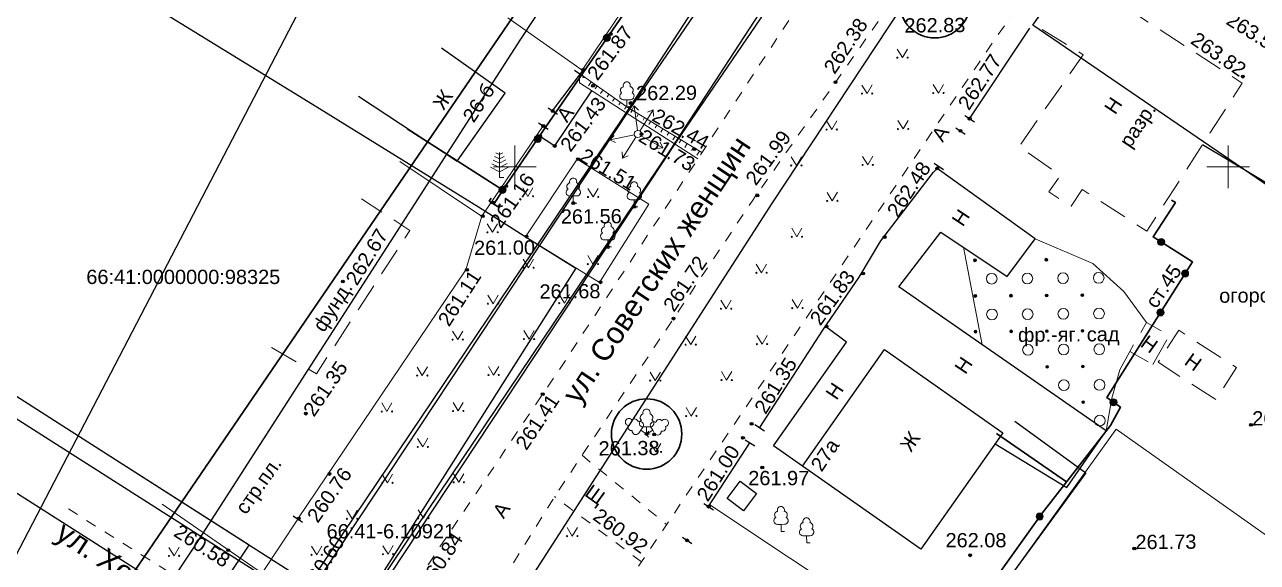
# Model space of a CAD drawing. Header units: metres. Extents: x -1448899 to 1563798, y -293564 to 398817.
# Drawn here: x 1532865.7 to 1532952, y 387472.3 to 387510 of the extents above; entities that cross this region are included whole.
import ezdxf
from ezdxf.enums import TextEntityAlignment as Align

# ---------------------------------------------------------------- set-up
doc = ezdxf.new("R2010")
doc.units = ezdxf.units.M
doc.set_wipeout_variables(frame=1)
doc.header["$PDMODE"] = 32
doc.header["$PDSIZE"] = 0.2
doc.linetypes.add('atp_1.5x1.5', pattern=[3, 1.5, -1.5])
doc.linetypes.add('atp_2x1', pattern=[3, 2, -1])
for name, color, linetype in [('C', 134, 'Continuous'), ('LABELS', 254, 'Continuous'), ('P', 94, 'Continuous'), ('T', 1, 'Continuous'), ('Z', 30, 'Continuous'), ('Автодорожное хозяйство', 7, 'Continuous'), ('Газопроводы', 7, 'Continuous'), ('Здания и строения', 7, 'Continuous'), ('кадастр', 7, 'Continuous'), ('Объекты электропередачи', 7, 'Continuous'), ('Ограждения', 7, 'Continuous'), ('Откосы', 7, 'Continuous'), ('Отметка', 7, 'Continuous'), ('Пикет', 7, 'Continuous'), ('Растительность', 7, 'Continuous'), ('Сетка координат', 7, 'Continuous')]:
    doc.layers.add(name, color=color, linetype=linetype)
doc.styles.get("Standard").update_dxf_attribs({"font": 'arial.ttf'})
doc.styles.add('Бм431', font='')
doc.styles.get('Бм431').set_extended_font_data('Bm431', italic=True)
doc.linetypes.add('atp_0x1', pattern='A,0,[133,ltypeshp.shx,S=0.05,R=0,X=0,Y=0],-1', length=1)
doc.linetypes.add('atp_121_g', pattern='A,8,-0.6,["Г",Бм431,S=2,R=0,X=0,Y=-1],-2.3,24', length=34.9)
doc.linetypes.add('atp_474_1a', pattern='A,1,-0.4,[133,ltypeshp.shx,S=0.1,R=0,X=0,Y=0],0.0001,[133,ltypeshp.shx,S=0.2,R=0,X=-0.1,Y=0],0,[133,ltypeshp.shx,S=0.3,R=0,X=-0.2,Y=0],0.0001,[133,ltypeshp.shx,S=0.4,R=0,X=-0.3,Y=0],0,[133,ltypeshp.shx,S=0.5,R=0,X=-0.4,Y=0],0.0001,[130,ltypeshp.shx,S=0.25,R=0,X=0.1,Y=0.75],-0.6,3', length=5.0003)
doc.linetypes.add('atp_474_2a', pattern='A,1,-0.4,[133,ltypeshp.shx,S=0.1,R=0,X=0,Y=0],0.0001,[133,ltypeshp.shx,S=0.2,R=0,X=-0.1,Y=0],0,[133,ltypeshp.shx,S=0.3,R=0,X=-0.2,Y=0],0.0001,[133,ltypeshp.shx,S=0.4,R=0,X=-0.3,Y=0],0,[133,ltypeshp.shx,S=0.5,R=0,X=-0.4,Y=0],-0.6,3', length=5.0002)
doc.linetypes.add('atp_475_1', pattern='A,2.5,[130,ltypeshp.shx,S=0.4,R=0,X=0,Y=0.4],2.5', length=5)
doc.linetypes.add('atp_476_3', pattern='A,1,[131,ltypeshp.shx,S=0.56,R=0,X=-0.56,Y=-0.56],5,[131,ltypeshp.shx,S=0.56,R=180,X=0.56,Y=0.56],4', length=10)

# ---------------------------------------------------------------- blocks, each defined once
blk = doc.blocks.new('atp_390a')
at = {"color": 0, "linetype": 'ByBlock', "lineweight": -2}
for points in [[(0, 0.99), (-0.51, 0.99)], [(0, 0.99), (0.51, 0.99)], [(0, 0), (0, 0.99)], [(0.5, 0), (0, 0)]]:
    blk.add_lwpolyline(points, dxfattribs=at)
for centre, start, end in [((0, 3), 90, 202.242), ((0, 3), 337.758, 90), ((-0.51, 1.49), 115.6346, 270), ((-0.39, 2.32), 97.9406, 227.8197), ((0.39, 2.32), 312.1803, 82.0594), ((0.51, 1.49), 270, 64.3654)]:
    blk.add_arc(centre, 0.5, start, end, dxfattribs=at)
blk = doc.blocks.new('atp_106a')
at = {"color": 0, "linetype": 'ByBlock', "lineweight": -2}
blk.add_circle((0, 0), 0.5, dxfattribs=at)
blk = doc.blocks.new('atp_115c')
at = {"color": 0, "linetype": 'ByBlock', "lineweight": -2}
for points in [[(3.29, -0.5), (4, 0), (3.29, 0.5)], [(0.5, 0), (4, 0)]]:
    blk.add_lwpolyline(points, dxfattribs=at)
blk = doc.blocks.new('atp_107a')
at = {"linetype": 'ByBlock', "lineweight": -2}
h = blk.add_hatch(color=0, dxfattribs=at)
edge = h.paths.add_edge_path()
edge.add_arc((0, 0), 0.5, 0, 360)
at = {"color": 0, "linetype": 'ByBlock', "lineweight": -2}
blk.add_circle((0, 0), 0.5, dxfattribs=at)
blk = doc.blocks.new('atp_390f')
at = {"color": 0, "linetype": 'ByBlock', "lineweight": -2}
for points in [[(0.6, 0), (0, 0), (0, 3.5)], [(1.06, 1.93), (0, 1.4), (-1.06, 1.93)], [(0.88, 2.44), (0, 2), (-0.87, 2.44)], [(0.68, 2.94), (0, 2.6), (-0.68, 2.94)], [(0.5, 3.45), (0, 3.2), (-0.5, 3.45)], [(1.25, 1.43), (0, 0.8), (-1.25, 1.43)]]:
    blk.add_lwpolyline(points, dxfattribs=at)
blk = doc.blocks.new('atp_409')
at = {"color": 0, "linetype": 'ByBlock', "lineweight": -2}
blk.add_circle((0, 0), 0.75, dxfattribs=at)
blk = doc.blocks.new('atp_410')
at = {"linetype": 'ByBlock', "lineweight": -2}
h = blk.add_hatch(color=0, dxfattribs=at)
edge = h.paths.add_edge_path()
edge.add_arc((0, 0), 0.2, 0, 360)
at = {"color": 0, "linetype": 'ByBlock', "lineweight": -2}
blk.add_circle((0, 0), 0.2, dxfattribs=at)
blk = doc.blocks.new('atp_416')
at = {"color": 0, "linetype": 'ByBlock', "lineweight": -2}
blk.add_lwpolyline([(0.72, 1.2), (0, 0), (-0.72, 1.2)], dxfattribs=at)
for centre in [(-0.72, 0), (0.72, 0)]:
    blk.add_circle(centre, 0.075, dxfattribs=at)
blk = doc.blocks.new('atp_122b')
at = {"color": 0, "linetype": 'ByBlock', "lineweight": -2}
blk.add_lwpolyline([(0.5, 0.75), (0, 0.75), (0, -0.75), (0.5, -0.75)], dxfattribs=at)
blk = doc.blocks.new('A$C0BB7152E')
at = {"layer": 'C', "linetype": 'Continuous'}
blk.add_lwpolyline([(1532873.13, 387461.17), (1532881.39, 387473.48), (1532869.5, 387481.09), (1532849.27, 387494.03), (1532851.59, 387497.3), (1532838.72, 387505.99), (1532826.55, 387514.19), (1532784.75, 387542.34), (1532776.31, 387548.02), (1532766.86, 387554.39), (1532734.05, 387576.5), (1532722.32, 387559.08), (1532755.74, 387536.56), (1532775.56, 387523.22), (1532788.76, 387514.32), (1532807.94, 387505.3), (1532823.56, 387494.98), (1532835.42, 387482.9), (1532838.54, 387480.8), (1532840.29, 387483.03)], close=True, dxfattribs=at)
at = {"layer": 'P', "linetype": 'Continuous'}
for points in [[(1532936.3, 387509.92), (1532947.55, 387526.19), (1532965.08, 387513.41), (1532953.81, 387497.97)], [(1532849.27, 387494.03), (1532851.59, 387497.3), (1532862.9, 387511.72), (1532867.12, 387515.92), (1532885.83, 387504.39), (1532897.47, 387497.21), (1532901.62, 387494.57), (1532904.27, 387492.89), (1532888.92, 387468.66), (1532885.61, 387470.78), (1532869.5, 387481.09)]]:
    blk.add_lwpolyline(points, close=True, dxfattribs=at)
at = {"layer": 'T', "linetype": 'Continuous'}
blk.add_lwpolyline([(1532935.04, 387482.18), (1532940.02, 387478.55), (1532926.85, 387460.52)], dxfattribs=at)
at = {"layer": 'Z', "linetype": 'Continuous'}
for points in [[(1532066.67, 375431.54), (1531673.18, 376679.56), (1531389.95, 377957.12), (1531219.14, 379254.51), (1531162.06, 380561.85), (1531219.14, 381869.18), (1531389.95, 383166.57), (1531673.18, 384444.13), (1532066.67, 385692.15), (1532567.45, 386901.12), (1533171.68, 388061.85), (1533874.78, 389165.49), (1534671.4, 390203.66), (1535555.46, 391168.45), (1536520.25, 392052.51), (1537558.42, 392849.13), (1538662.06, 393552.23), (1539822.79, 394156.46), (1541031.76, 394657.24), (1542279.78, 395050.73), (1543557.34, 395333.96), (1544854.73, 395504.77)], [(1532861.22, 387484.8), (1532884.9, 387469.72), (1532907.52, 387503.34), (1532934.33, 387544.5), (1532895.86, 387570.31), (1532819.24, 387622.46)], [(1532975.56, 387516.78), (1532937.66, 387542.26), (1532910.87, 387501.15), (1532888.21, 387467.49), (1532917.11, 387446.98), (1532947.56, 387426.35), (1533026.55, 387374.35)], [(1532856.47, 387426.93), (1532882.45, 387466.06), (1532858.83, 387481.1)]]:
    blk.add_lwpolyline(points, dxfattribs=at)
for points in [[(1533097.19, 387762.94), (1533070.58, 387723.24), (1533071.56, 387707.06), (1533055.42, 387680.86), (1533041.73, 387657.54), (1533027.45, 387637.63), (1533010.33, 387631.95), (1532946.15, 387540.01), (1532918.03, 387497.47), (1532895.06, 387461.77), (1532867.1, 387419.72), (1532845.93, 387387.45), (1532828.37, 387398.97), (1532849.58, 387431.3), (1532877.48, 387473.27), (1532900.43, 387508.95), (1532928.77, 387551.81), (1532997.11, 387649.69), (1533014.37, 387655.41), (1533024.11, 387669), (1533037.42, 387691.68), (1533050.2, 387712.42), (1533049.2, 387729.04), (1533079.74, 387774.63)], [(1532937.63, 387547.37), (1532908.06, 387504.07), (1532884.93, 387469.12), (1532857.09, 387427.06), (1532841.7, 387403.78), (1532845.04, 387401.56), (1532860.43, 387424.85), (1532888.27, 387466.9), (1532911.39, 387501.83), (1532940.93, 387545.11)]]:
    blk.add_lwpolyline(points, close=True, dxfattribs=at)
at = {"layer": 'LABELS'}
for s, p in [('66:41:0000000:98325', (1532876.77, 387492.29)), ('66:41-6.10921', (1532891.315, 387474.465))]:
    blk.add_text(s, height=1, dxfattribs=at).set_placement(p, align=Align.MIDDLE_CENTER)
blk = doc.blocks.new('A$C0ab4c2d5')
for points in [[(89.846, 203.168), (95.46, 199.757), (106.953, 214.562)], [(30.715, 207.024), (37.609, 202.398), (41.009, 207.142), (36.557, 210.333)], [(45.872, 208.726), (46.533, 208.275)], [(43.328, 205.056), (43.988, 204.604)], [(75.142, 182.307), (80.145, 179.21), (82.936, 183.147), (68.475, 193.352), (71.448, 197.178), (76.094, 194.035), (78.069, 196.662), (71.235, 201.644)], [(61.642, 180.856), (59.627, 182.297), (64.792, 189.519), (63.32, 190.614)], [(57.627, 182.729), (58.296, 182.29)], [(25.907, 177.639), (26.567, 177.187)]]:
    blk.add_lwpolyline(points)
for points, elevation in [([(73.542, 205.108), (77.814, 211.429)], -1.711), ([(44.314, 205.886), (46.495, 208.737)], -1.312), ([(43.24, 204.228), (44.446, 203.425), (47.083, 207.262)], 262.406), ([(44.007, 206.096), (44.667, 205.644)], -1.312), ([(58.662, 183.575), (63.129, 190.365), (65.722, 194.061), (67.253, 196.59), (70.972, 201.386), (71.235, 201.644), (71.353, 201.79)], -1.711), ([(58.328, 183.795), (58.996, 183.355)], -1.711), ([(55.038, 178.066), (57.961, 182.51)], -1.711), ([(54.708, 178.293), (55.367, 177.839)], -1.711), ([(53.183, 175.936), (53.842, 175.482)], 261.002)]:
    blk.add_lwpolyline(points, dxfattribs=dict(elevation=elevation))
for points in [[(61.642, 180.856), (67.445, 188.969), (75.689, 183.072), (69.887, 174.959)], [(56.333, 178.624), (57.25, 179.828), (58.4, 178.951), (57.484, 177.748)]]:
    blk.add_lwpolyline(points, close=True)
at = {"layer": 'Автодорожное хозяйство', "color": 7, "linetype": 'atp_1.5x1.5', "lineweight": 15, "ltscale": 0.5, "flags": 128}
for points in [[(46.191, 181.73), (52.083, 176.838)], [(50.293, 174.235), (44.243, 178.846)]]:
    blk.add_lwpolyline(points, dxfattribs=at)
at = {"layer": 'Газопроводы', "ltscale": 0.5}
for points in [[(73.213, 205.335), (73.871, 204.881)], [(71.024, 202.017), (71.682, 201.563)]]:
    blk.add_lwpolyline(points, dxfattribs=at)
at = {"layer": 'Газопроводы', "linetype": 'atp_121_g', "lineweight": 30, "ltscale": 0.5, "flags": 128}
blk.add_lwpolyline([(40.762, 200.369), (34.118, 204.701)], dxfattribs=at)
at = {"layer": 'Газопроводы', "ltscale": 0.5, "elevation": 262.717}
blk.add_lwpolyline([(72.565, 204.484), (73.223, 204.03)], dxfattribs=at)
at = {"layer": 'Газопроводы', "linetype": 'atp_121_g', "lineweight": 30, "ltscale": 0.5, "elevation": 262.406, "flags": 128}
for points in [[(66.94, 161.621), (78.402, 177.417), (83.24, 183.531), (83.949, 184.801), (82.994, 185.505), (89.072, 194.943), (86.335, 196.722), (87.911, 199.119), (87.648, 199.292)], [(80.133, 179.605), (75.244, 183.032)]]:
    blk.add_lwpolyline(points, dxfattribs=at)
at = {"layer": 'Здания и строения', "color": 7, "linetype": 'atp_2x1', "lineweight": 15, "flags": 128}
for points in [[(78.077, 211.687), (80.695, 215.355), (92.651, 207.457), (85.898, 197.134), (81.493, 200.016), (81.384, 200.088), (80.613, 198.91), (79.058, 199.928), (79.873, 201.076), (76.986, 203.126), (81.534, 209.53)], [(86.241, 187.779), (87.419, 189.797), (85.823, 190.729), (84.645, 188.71)], [(90.648, 185.289), (86.618, 187.93), (88.081, 190.162), (92.111, 187.52)]]:
    blk.add_lwpolyline(points, close=True, dxfattribs=at)
blk.add_lwpolyline([(24.478, 189.446), (27.619, 187.588), (34.253, 197.586), (30.885, 199.821)], dxfattribs=at)
at = {"layer": 'Ограждения', "color": 7, "linetype": 'atp_474_1a', "lineweight": 15, "ltscale": 0.5, "elevation": 262.406, "flags": 128}
for points in [[(41.24, 212.431), (46.423, 208.728), (53.487, 219.053)], [(26.24, 177.439), (38.158, 194.779), (39.289, 198.534)], [(16.751, 178.532), (23.67, 173.678)]]:
    blk.add_lwpolyline(points, dxfattribs=at)
at = {"layer": 'Ограждения', "color": 7, "linetype": 'atp_476_3', "lineweight": 15, "ltscale": 0.5, "elevation": 262.406, "flags": 128}
for points in [[(39.289, 198.534), (43.658, 204.83)], [(99.825, 171.617), (83.631, 183.267)]]:
    blk.add_lwpolyline(points, dxfattribs=at)
at = {"layer": 'Ограждения', "color": 7, "linetype": 'atp_475_1', "lineweight": 15, "ltscale": 0.5, "elevation": 262.406, "flags": 128}
for points in [[(33.582, 202.416), (39.288, 198.534)], [(55.117, 178.186), (71.714, 166.953), (83.631, 183.267), (83.631, 183.267)]]:
    blk.add_lwpolyline(points, dxfattribs=at)
at = {"layer": 'Ограждения', "color": 7, "linetype": 'atp_474_2a', "lineweight": 15, "ltscale": 0.5, "elevation": 262.406, "flags": 128}
blk.add_lwpolyline([(47.513, 193.836), (42.35, 197.076), (46.004, 202.476), (51.001, 199.281)], close=True, dxfattribs=at)
at = {"layer": 'Откосы', "color": 7, "linetype": 'Continuous', "lineweight": 15, "flags": 128}
for points in [[(46.639, 208.189), (46.431, 208.196)], [(47.047, 207.899), (46.851, 207.612)], [(47.454, 207.608), (47.315, 207.405)], [(47.861, 207.318), (47.689, 207.066)], [(48.268, 207.028), (48.141, 206.842)], [(48.675, 206.738), (48.526, 206.52)], [(49.082, 206.447), (48.967, 206.278)], [(49.489, 206.157), (49.364, 205.973)], [(49.912, 205.891), (49.805, 205.723)], [(50.337, 205.627), (50.207, 205.423)], [(50.762, 205.363), (50.649, 205.186)], [(51.187, 205.099), (51.045, 204.876)], [(51.611, 204.835), (51.493, 204.649)], [(52.036, 204.571), (51.882, 204.33)], [(52.461, 204.307), (52.336, 204.112)], [(52.885, 204.044), (52.72, 203.784)], [(53.31, 203.78), (53.18, 203.575)], [(53.735, 203.516), (53.557, 203.237)], [(54.159, 203.252), (54.023, 203.038)], [(54.584, 202.988), (54.395, 202.691)]]:
    blk.add_lwpolyline(points, dxfattribs=at)
at = {"layer": 'Пикет', "color": 0}
for p in [(48.425, 211.223, 262.832), (46.495, 208.737, 261.869), (47.163, 207.626, 261.78), (64.164, 207.738), (92.706, 207.907, 263.819), (44.337, 205.87, 261.57), (49.794, 206.387, 262.294), (43.658, 204.83, 261.48), (73.542, 205.108, 262.772), (43.431, 204.107, 261.474), (72.894, 204.257, 262.717), (44.446, 203.425, 261.427), (54.235, 203.119, 262.439), (46.077, 202.485, 261.51), (71.235, 201.644, 262.483), (41.025, 200.627, 261.159), (58.615, 199.851, 261.991), (40.068, 199.492, 261.02), (45.715, 199.411, 261.512), (49.988, 199.116, 261.563), (39.362, 198.543, 260.929), (42.422, 197.086, 261.008), (48.117, 196.313, 261.547), (67.516, 196.849, 262.211), (38.23, 194.789, 261.108), (29.523, 194.044, 262.677), (47.585, 193.845, 261.679), (65.985, 194.319, 261.989), (52.675, 191.255), (63.393, 190.623, 261.831), (43.467, 186.032), (26.853, 184.802, 261.354), (58.096, 183.844, 261.345), (93.095, 183.5), (51.263, 183.15, 261.377), (57.482, 182.868, 261.347), (28.479, 180.563, 260.813), (58.818, 180.778, 261.97), (55.038, 178.066, 261.172), (26.313, 177.448, 260.762), (53.513, 175.709, 261.002), (21.339, 175.27, 260.579), (84.843, 174.898), (73.334, 174.512, 262.076)]:
    blk.add_point(p, dxfattribs=at)
at = {"layer": 'Растительность', "color": 7, "linetype": 'atp_0x1', "lineweight": 15, "flags": 128}
for points in [[(78.069, 196.662), (82.101, 194.899), (84.244, 192.919), (85.823, 190.729)], [(73.032, 196.106), (74.299, 189.242)], [(82.936, 183.147), (83.349, 185.437), (83.928, 187.423), (84.645, 188.71)], [(23.743, 173.687), (26.237, 177.413)]]:
    blk.add_lwpolyline(points, dxfattribs=at)
at = {"layer": 'Газопроводы', "linetype": 'Continuous', "lineweight": 30, "xscale": 0.5000000000000002, "yscale": 0.5000000000000002, "zscale": 0.5000000000000002, "rotation": 56.49712372759626}
blk.add_blockref('atp_122b', (40.139, 199.388), dxfattribs=at)
at = {"layer": 'кадастр', "rotation": 359.5536696139991}
blk.add_blockref('A$C0BB7152E', (-1535830.425, -375345.193), dxfattribs=at)
at = {"layer": 'Объекты электропередачи', "color": 7, "linetype": 'Continuous', "lineweight": 15, "xscale": 0.5, "yscale": 0.5, "zscale": 0.5}
for p in [(48.162, 210.964), (43.255, 203.919, -1.408), (40.762, 200.369)]:
    blk.add_blockref('atp_107a', p, dxfattribs=at)
at = {"layer": 'Объекты электропередачи', "color": 7, "linetype": 'Continuous', "lineweight": 15, "xscale": 0.4999999999999996, "yscale": 0.4999999999999996, "zscale": 0.4999999999999996, "rotation": 321.2733548779389}
for p in [(86.893, 196.36, 262.406), (88.554, 194.139, 262.406), (86.808, 191.428, 262.406), (83.472, 185.153, 262.406), (78.232, 177.183, 262.406)]:
    blk.add_blockref('atp_107a', p, dxfattribs=at)
at = {"layer": 'Растительность', "color": 7, "linetype": 'Continuous', "lineweight": 15}
for name, p, xscale, yscale, zscale in [('atp_416', (68.869, 209.423), 0.5, 0.5, 0.5), ('atp_390a', (49.53, 206.128, -0.587), 0.5, 0.5, 0.5), ('atp_416', (66.369, 206.923), 0.5, 0.5, 0.5), ('atp_416', (71.369, 206.923), 0.5, 0.5, 0.5), ('atp_416', (63.869, 204.423), 0.5, 0.5, 0.5), ('atp_416', (68.869, 204.423), 0.5, 0.5, 0.5), ('atp_390f', (40.564, 201.245), 0.5, 0.5, 0.5), ('atp_416', (61.369, 201.923), 0.5, 0.5, 0.5), ('atp_416', (66.369, 201.923), 0.5, 0.5, 0.5), ('atp_416', (42.541, 199.904), 0.5, 0.5, 0.5), ('atp_390a', (45.717, 199.412, -1.37), 0.4999999999999999, 0.4999999999999999, 0.4999999999999999), ('atp_390a', (49.99, 199.118, -1.319), 0.4999999999999999, 0.4999999999999999, 0.4999999999999999), ('atp_416', (47.109, 199.828), 0.4999999999999999, 0.4999999999999999, 0.4999999999999999), ('atp_416', (63.869, 199.423), 0.5, 0.5, 0.5), ('atp_416', (40.041, 197.404), 0.5, 0.5, 0.5), ('atp_390a', (48.119, 196.314, -1.335), 0.4999999999999999, 0.4999999999999999, 0.4999999999999999), ('atp_416', (61.369, 196.923), 0.5, 0.5, 0.5), ('atp_416', (42.541, 194.904), 0.5, 0.5, 0.5), ('atp_416', (47.062, 195.12), 0.4999999999999999, 0.4999999999999999, 0.4999999999999999), ('atp_410', (73.838, 195.179), 0.5, 0.5, 0.5), ('atp_410', (78.838, 195.179), 0.5, 0.5, 0.5), ('atp_416', (58.869, 194.423), 0.5, 0.5, 0.5), ('atp_409', (75, 193.879), 0.5, 0.5, 0.5), ('atp_409', (77.5, 193.879), 0.5, 0.5, 0.5), ('atp_409', (80, 193.879), 0.5, 0.5, 0.5), ('atp_409', (82.5, 193.879), 0.5, 0.5, 0.5), ('atp_416', (40.041, 192.404), 0.5, 0.5, 0.5), ('atp_416', (45.041, 192.404), 0.5, 0.5, 0.5), ('atp_410', (73.838, 192.679), 0.5, 0.5, 0.5), ('atp_410', (76.338, 192.679), 0.5, 0.5, 0.5), ('atp_410', (78.838, 192.679), 0.5, 0.5, 0.5), ('atp_410', (81.338, 192.679), 0.5, 0.5, 0.5), ('atp_416', (56.369, 191.923), 0.5, 0.5, 0.5), ('atp_416', (61.369, 191.923), 0.5, 0.5, 0.5), ('atp_409', (75, 191.379), 0.5, 0.5, 0.5), ('atp_409', (77.5, 191.379), 0.5, 0.5, 0.5), ('atp_409', (80, 191.379), 0.5, 0.5, 0.5), ('atp_409', (82.5, 191.379), 0.5, 0.5, 0.5), ('atp_416', (37.541, 189.904), 0.5, 0.5, 0.5), ('atp_416', (42.541, 189.904), 0.5, 0.5, 0.5), ('atp_410', (73.838, 190.179), 0.5, 0.5, 0.5), ('atp_410', (76.338, 190.179), 0.5, 0.5, 0.5), ('atp_410', (78.838, 190.179), 0.5, 0.5, 0.5), ('atp_410', (81.338, 190.179), 0.5, 0.5, 0.5), ('atp_416', (53.869, 189.423), 0.5, 0.5, 0.5), ('atp_416', (58.869, 189.423), 0.5, 0.5, 0.5), ('atp_409', (77.5, 188.879), 0.5, 0.5, 0.5), ('atp_409', (80, 188.879), 0.5, 0.5, 0.5), ('atp_409', (82.5, 188.879), 0.5, 0.5, 0.5), ('atp_416', (35.041, 187.404), 0.5, 0.5, 0.5), ('atp_416', (40.041, 187.404), 0.5, 0.5, 0.5), ('atp_416', (51.369, 186.923), 0.5, 0.5, 0.5), ('atp_416', (56.369, 186.923), 0.5, 0.5, 0.5), ('atp_410', (78.838, 187.679), 0.5, 0.5, 0.5), ('atp_410', (81.338, 187.679), 0.5, 0.5, 0.5), ('atp_409', (80, 186.379), 0.5, 0.5, 0.5), ('atp_409', (82.5, 186.379), 0.5, 0.5, 0.5), ('atp_416', (32.541, 184.904), 0.5, 0.5, 0.5), ('atp_416', (37.541, 184.904), 0.5, 0.5, 0.5), ('atp_390a', (50.733, 183.185, 260.044), 0.4999999999999999, 0.4999999999999999, 0.4999999999999999), ('atp_416', (53.869, 184.423), 0.5, 0.5, 0.5), ('atp_410', (81.338, 185.179), 0.5, 0.5, 0.5), ('atp_409', (82.5, 183.879), 0.5, 0.5, 0.5), ('atp_416', (35.041, 182.404), 0.5, 0.5, 0.5), ('atp_416', (51.369, 181.923), 0.5, 0.5, 0.5), ('atp_416', (32.541, 179.904), 0.5, 0.5, 0.5), ('atp_416', (37.541, 179.904), 0.5, 0.5, 0.5), ('atp_416', (30.041, 177.404), 0.5, 0.5, 0.5), ('atp_416', (35.041, 177.404), 0.5, 0.5, 0.5), ('atp_390a', (60.1, 176.286, -1.506), 0.5, 0.5, 0.5), ('atp_390a', (61.888, 175.477, -1.506), 0.5, 0.5, 0.5), ('atp_416', (45.463, 176.071), 0.5, 0.5, 0.5), ('atp_416', (17.541, 174.904), 0.5, 0.5, 0.5), ('atp_416', (27.541, 174.904), 0.5, 0.5, 0.5), ('atp_416', (32.541, 174.904), 0.5, 0.5, 0.5)]:
    blk.add_blockref(name, p, dxfattribs=dict(at, xscale=xscale, yscale=yscale, zscale=zscale))
for xscale, yscale, zscale, rotation in [(0.500000000000001, 0.500000000000001, 0.500000000000001, 55.38416432998906), (0.5000000000000002, 0.5000000000000002, 0.5000000000000002, 301.06300472474)]:
    blk.add_blockref('atp_390a', (50.733, 183.185, 261.55), dxfattribs=dict(at, xscale=xscale, yscale=yscale, zscale=zscale, rotation=rotation))
at = {"layer": 'Отметка'}
for s, height, rotation, p in [('261.87', 1, 52.67036, (47.474, 207.913, 261.869)), ('262.38', 1, 55.68933, (64.101, 208.241)), ('263.59', 1, 327.62798, (91.494, 211.64, 263.59)), ('263.82', 1, 324.83432, (88.992, 210.311, 263.819)), ('262.77', 1, 56.15146, (73.493, 205.628, 262.772)), ('Ж', 1, 56.73636, (36.689, 205.925)), ('26-б', 1, 56.73636, (38.782, 205.026)), ('261.43', 1, 52.90456, (45.552, 202.928)), ('Н', 1, 55.83414, (83.742, 205.245, 260.801)), ('А', 1, 52.90456, (45.315, 204.993)), ('262.44', 1, 329.9018, (51.191, 205.191, 262.439)), ('разр.', 1, 55.83414, (84.777, 202.899, 260.801)), ('261.99', 1, 53.33792, (58.524, 200.471, 261.991)), ('А', 1, 57.01868, (71.639, 203.417, 262.406)), ('261.51', 1, 328.33812, (46.101, 202.453, 261.51)), ('261.16', 1, 54.52126, (40.605, 197.607, 261.159)), ('262.48', 1, 55.96848, (68.457, 198.142, -1.711)), ('Н', 1, 55.83414, (72.996, 197.478, 260.801)), ('262.67', 1, 58.07665, (30.509, 193.674, 262.677)), ('261.72', 1, 55.69486, (52.715, 191.661, 261.724)), ('261.11', 1, 56.73636, (36.938, 190.754, 261.108)), ('261.83', 1, 53.95821, (62.965, 190.619, 261.831)), ('ст.45', 1, 55.40486, (86.509, 191.632)), ('фунд.', 1, 56.73636, (28.164, 190.426, 261.108)), ('Н', 1, 323.70229, (85.311, 189.104, 262.406)), ('261.35', 1, 54.95495, (27.424, 184.51, 261.354)), ('261.35', 1, 57.74976, (59.078, 184.439, 261.345)), ('Н', 1, 55.83414, (73.111, 187.128, 260.801)), ('Н', 1, 323.70229, (88.375, 187.823)), ('Н', 1, 55.83414, (64.058, 185.394, 260.801)), ('261.41', 1, 55.9559, (42.3, 182.047, 261.411)), ('Ж', 1, 55.83414, (69.245, 181.712, 260.801)), ('261.00', 1, 57.01868, (54.977, 178.343, 261.002)), ('27а', 1, 55.83414, (62.973, 180.377, 260.801)), ('стр.пл.', 1, 54.53673, (22.606, 177.689)), ('260.76', 1, 54.53673, (27.631, 177.066, 260.762)), ('261.97', 1, 359.55367, (57.826, 179.545, 261.97)), ('Щ', 1, 323.75602, (46.283, 178.944)), ('А', 1, 55.92893, (40.658, 177.278, 261.846)), ('ул. Хользунова', 1.5, 326.3131, (9.133, 176.248)), ('260.92', 1, 323.75602, (46.842, 177.276)), ('260.58', 1, 327.05943, (17.457, 176.338, 260.579)), ('260.84', 1, 55.91801, (35.465, 172.41, 260.844)), ('260.60', 1, 56.93229, (27.221, 172.221, 260.604)), ('262.08', 1, 359.55367, (71.616, 175.082, 262.076))]:
    blk.add_text(s, height=height, rotation=rotation, dxfattribs=at).set_placement(p)
for s, p in [('262.83', (69.021, 211.177, 262.825)), ('262.29', (50.176, 206.577, 262.294)), ('261.56', (44.833, 197.97, 261.563)), ('261.00', (38.737, 195.825, 261.008)), ('261.68', (43.297, 192.729, 261.679)), ('огород', (90.932, 192.07)), ('фр.-яг. сад', (76.81, 189.434, 262.571)), ('261.75', (93.182, 183.45)), ('261.38', (47.354, 181.704, 261.377)), ('261.73', (84.929, 174.848))]:
    blk.add_text(s, height=1, dxfattribs=at).set_placement(p)
at = {"layer": 'Объекты электропередачи', "color": 7, "linetype": 'Continuous', "lineweight": 15, "xscale": 0.5, "yscale": 0.5, "zscale": 0.5}
blk.add_blockref('atp_106a', (50.279, 204.214), dxfattribs=at)
at = {"color": 5, "lineweight": 30}
blk.add_lwpolyline([(216.791, 5.82), (307.271, 137.682), (92.911, 286.428), (0, 152.622), (216.791, 5.82)], dxfattribs=at)
at = {"layer": 'Автодорожное хозяйство', "color": 7, "linetype": 'atp_1.5x1.5', "lineweight": 15, "ltscale": 0.5, "flags": 128}
for points in [[(10.167, 178.248), (27.19, 167.398), (28.335, 167.451), (29.788, 167.782), (31.48, 168.499), (45.074, 188.383), (63.092, 215.336), (76.947, 236.524), (77.487, 238.796), (77.346, 240.372), (76.757, 241.251), (75.991, 241.908), (71.183, 245.131), (63.576, 250.401)], [(35.761, 165.337), (36.102, 166.02), (44.243, 178.846), (46.191, 181.73), (58.351, 199.593), (83.686, 235.094), (84.244, 235.094), (89.551, 232.584), (98.414, 227.058), (110.512, 219.18), (118.518, 213.136), (131.3, 204.734), (145.001, 195.426), (157.967, 186.573), (194.079, 162.016), (201.143, 156.742), (206.857, 152.772), (224.198, 141.037), (236.111, 134.078)], [(39.898, 159.08), (50.293, 174.235), (74.232, 209.044), (80.115, 217.431), (80.213, 217.999), (74.298, 221.938)]]:
    blk.add_lwpolyline(points, dxfattribs=at)
at = {"layer": 'Газопроводы', "linetype": 'atp_121_g', "lineweight": 30, "ltscale": 0.5, "elevation": 262.406, "flags": 128}
blk.add_lwpolyline([(40.139, 199.388), (40.953, 200.618), (43.359, 204.098), (48.353, 211.213), (53.548, 218.646), (57.831, 224.849), (62.501, 231.687), (69.122, 241.743), (69.207, 241.856), (68.922, 242.083), (63.308, 246.003)], dxfattribs=at)
at = {"layer": 'Откосы', "color": 7, "linetype": 'atp_0x1', "lineweight": 15, "flags": 128}
blk.add_lwpolyline([(54.472, 202.441), (46.211, 207.831), (46.232, 208.479)], dxfattribs=at)
at = {"layer": 'Откосы', "color": 7, "linetype": 'Continuous', "lineweight": 15, "flags": 128}
blk.add_lwpolyline([(46.232, 208.479), (49.53, 206.128), (54.763, 202.877)], dxfattribs=at)
at = {"layer": 'Пикет', "color": 0}
blk.add_point((50.539, 204.194, 261.731), dxfattribs=at)
at = {"layer": 'Объекты электропередачи', "color": 7, "linetype": 'Continuous', "lineweight": 15}
for xscale, yscale, zscale, rotation in [(0.5000000000000021, 0.5000000000000021, 0.5000000000000021, 96.88751934309), (0.5, 0.5, 0.5, 56.90226854242892), (0.5, 0.5, 0.5, 191.5329050779627), (0.5, 0.5, 0.5, 237.2495645247212), (0.4999999999999999, 0.4999999999999999, 0.4999999999999999, 330.7986912734069)]:
    blk.add_blockref('atp_115c', (50.279, 204.214), dxfattribs=dict(at, xscale=xscale, yscale=yscale, zscale=zscale, rotation=rotation))
at = {"layer": 'Отметка'}
for s, height, rotation, p in [('261.73', 1, 328.2783, (50.236, 203.77, 261.731)), ('ул. Советских женщин', 1.5, 55.84969, (45.978, 185.219, 261.991))]:
    blk.add_text(s, height=height, rotation=rotation, dxfattribs=at).set_placement(p)
blk = doc.blocks.new('atp_012')
at = {"color": 0, "linetype": 'ByBlock', "lineweight": -2}
for points in [[(0, -3), (0, 3)], [(-3, 0), (3, 0)]]:
    blk.add_lwpolyline(points, dxfattribs=at)

msp = doc.modelspace()

# ---------------------------------------------------------------- block references
at = {"layer": 'Газопроводы', "rotation": 0.4463303860005405}
msp.add_blockref('A$C0ab4c2d5', (1532859.941, 387297.702), dxfattribs=at)

# ---------------------------------------------------------------- next in the draw order: linework, layer by layer
at = {"color": 3, "lineweight": 30}
for centre in [(1532929.44, 387511.5, 262.75), (1532909.245, 387481.277, 260.044)]:
    msp.add_circle(centre, 2.466, dxfattribs=at)
at = {"layer": 'Газопроводы', "color": 6, "lineweight": 200}
msp.add_circle((1532929.516, 387447.663), 11368.91, dxfattribs=at)
at = {"layer": 'Пикет', "color": 160}
msp.add_point((1532909.25, 387481.28, 261.55), dxfattribs=at)

# ---------------------------------------------------------------- next in the draw order: block references
at = {"layer": 'Сетка координат', "color": 92, "linetype": 'Continuous', "lineweight": 15, "xscale": 0.5, "yscale": 0.5, "zscale": 0.5}
for p in [(1532900, 387500), (1532950, 387500)]:
    msp.add_blockref('atp_012', p, dxfattribs=at)

doc.saveas('drawing.dxf')
